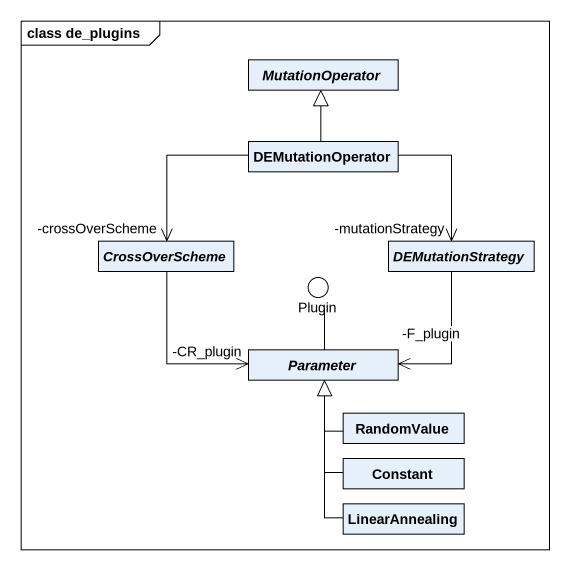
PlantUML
@startuml
mainframe class de_plugins
allowmixing
hide circle
hide empty members
abstract class MutationOperator
class DEMutationOperator
abstract class CrossOverScheme
abstract class DEMutationStrategy
() Plugin
abstract class Parameter
class RandomValue
class Constant
class LinearAnnealing
DEMutationOperator -up-|> MutationOperator
CrossOverScheme "-crossOverScheme" <-up- DEMutationOperator
DEMutationStrategy "-mutationStrategy" <-up- DEMutationOperator
Parameter "-CR_plugin" <-up- CrossOverScheme
Parameter "-F_plugin" <-up- DEMutationStrategy
Parameter -up- Plugin
RandomValue -up-|> Parameter
Constant -up-|> Parameter
LinearAnnealing -up-|> Parameter
@enduml
